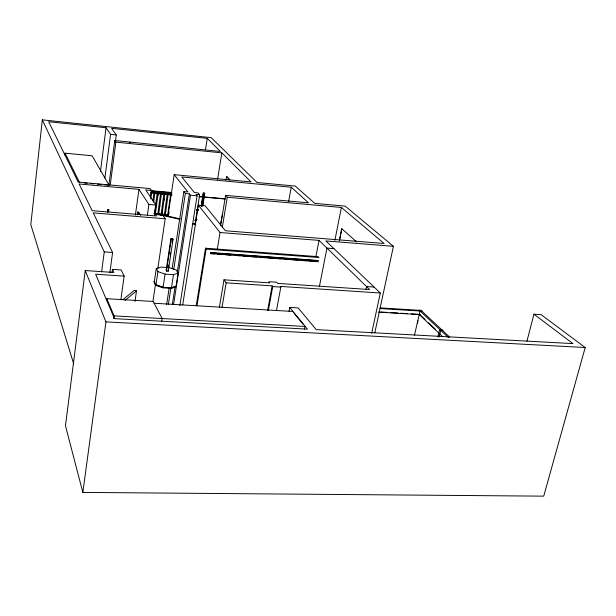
<?xml version="1.0" encoding="UTF-8"?>
<svg xmlns="http://www.w3.org/2000/svg" width="616" height="616" viewBox="0 0 616 616"><rect width="100%" height="100%" fill="white"/><g stroke="black" fill="none" stroke-linecap="round" stroke-linejoin="round"><path stroke-width="0.92" d="M374.79 332.809L393.424 246.323L345.176 206.129L314.776 203.388L295.334 186.101L257.034 182.49L211.211 137.653L42.335 119.851L30.8 224.624L73.704 363.887M64.857 155.07L65.08 153.161L92.131 155.794L109.071 185.208M120.859 299.815L124.155 276.107L121.152 269.97L112.459 269.377L113.906 272.465L85.239 270.555L65.465 425.772L82.844 492.407L543.736 496.15L585.2 347.524L541.141 314.668L533.972 314.222L526.95 341.11M100.462 171.348L106.052 127.743L48.672 121.706L78.194 182.097L150.135 188.573L151.436 190.459L150.481 197.097M104.905 178.086L110.572 134.365L106.052 127.743M108.901 185.2L114.761 140.487L220.428 151.474L207.261 138.377L111.604 128.328L116.255 134.95L115.508 140.648M110.264 184.761L115.87 142.119L114.761 140.487M107.638 212.274L108.008 209.425L108.863 209.933L108.609 211.827M108 211.781L108.008 209.425M101.601 271.895L104.25 251.875L42.335 119.851M109.91 272.449L112.597 252.475L93.239 212.882L165.196 218.795L157.758 268.907M106.522 300.593L106.776 298.698L153.184 301.463L162.154 318.557L161.723 321.375M112.074 272.233L112.459 269.377M82.844 492.407L105.944 321.883L85.239 270.555M113.706 318.695L114.099 315.885L106.776 298.698M135.389 215.038L138.977 189.343L79.118 183.984L92.154 210.657L156.464 215.977L155.494 214.507L168.422 215.646M137.376 214.915L137.776 212.073L138.754 212.15L140.71 215.346M134.996 301.37L136.498 290.898L134.257 290.352L122.769 299.8M147.416 214.945L148.91 204.481L138.977 189.343M150.766 198.937L151.659 191.068L154.092 191.283L152.922 201.047M153.715 202.071L155.024 191.368L157.434 191.584L154.477 213.636M154.424 215.523L155.94 205.082L145.73 189.951L151.436 190.459M157.681 196.396L157.958 194.502M155.409 213.714L158.366 191.668L160.784 191.884L157.804 213.914M159.506 207.084L159.783 205.19M158.743 213.998L161.723 191.969L164.126 192.184L160.999 215.138M162 213.028L162.278 211.142M163.802 200.762L164.079 198.868M162.062 214.276L165.057 192.261L167.46 192.477L164.457 214.468M178.101 272.988L173.481 274.682L171.464 287.865L176.076 286.094L178.101 272.988L176.299 270.077L169.215 267.637L160.938 267.067L156.241 268.699L154.3 281.805L155.956 284.8L163.086 287.333L171.664 287.872L176.43 286.055M165.373 214.545L168.384 192.562L170.794 192.777L167.637 215.692M152.991 301.062L155.517 284.038M155.617 285.247L153.992 281.635L155.617 285.247L162.955 287.841L171.587 288.388L176.345 286.571M155.956 284.8L157.919 271.618L156.241 268.699M167.929 216.516L174.166 174.667L251.059 181.92L221.845 152.876L115.87 142.119M168.838 213.883L169.115 211.996M162.955 287.841L165.08 274.112L157.919 271.618M170.925 238.615L166.12 270.47L166.482 271.079L168.23 271.194L173.058 239.324L172.68 238.754L170.925 238.615L171.302 239.185L166.482 271.079M168.43 266.844L168.715 264.972M170.27 254.67L170.555 252.799M172.118 242.496L172.68 238.754M166.628 304.589L169.231 287.541M172.118 268.599L183.868 191.607L187.895 191.969L174.166 174.667M168.399 304.219L170.855 288.126M173.758 269.2L185.347 193.493L183.868 191.607M171.587 288.388L171.664 287.872M172.334 304.45L175.106 286.494M177.293 272.31L189.389 193.855L185.347 193.493M173.612 304.296L190.475 195.226L189.389 193.855M179.872 305.682L197.074 195.811L195.965 194.448L199.646 194.772L195.018 224.216M205.475 149.734L207.261 138.377M182.706 304.935L198.39 205.205L205.159 205.79L225.402 230.754L384.107 243.497L341.395 207.461L227.273 197.251L225.587 195.364L220.605 225.61M201.201 206.268L203.295 193.07L204.635 193.193L202.818 205.598M201.332 206.429L203.295 193.07M202.541 206.383L204.635 193.193M196.219 305.79L205.505 248.202L318.249 256.672M196.974 305.829L206.144 249.08L205.505 248.202M217.571 179.302L221.845 152.876M318.58 261.785L210.703 253.576L210.872 252.545L318.495 260.514M210.911 253.861L210.872 252.545M225.887 180.18L226.58 176.43L229.814 179.849M220.466 224.748L222.569 213.683M217.24 249.557L220.051 232.509L198.39 205.205M222.291 227.396L227.273 197.251M219.396 307.238L224.008 279.818L269.692 282.867L268.761 281.728L276.784 282.267L277.731 283.406L369.615 289.543L319.026 240.394L220.051 232.509M222.014 307.407L226.164 282.836L224.008 279.818M267.66 310.433L272.141 285.87L226.164 282.836M268.399 310.225L272.719 286.579L272.141 285.87M288.665 201.324L291.245 187.241L181.782 176.954L194.433 192.562L198.098 192.885L199.646 194.772M276.453 310.703L280.819 287.11L280.234 286.409L380.311 293.008L371.64 333.402M289.02 311.195L289.728 307.43L298.175 307.938L316.231 329.629L572.972 343.613L533.972 314.222M315.931 256.379L319.026 240.394M304.319 329.26L304.689 327.381M319.365 286.725L326.957 248.094L333.926 248.641M334.865 240.379L341.395 207.461M339.316 240.948L341.757 228.713L356.587 241.88M339.616 239.832L341.834 228.721M365.942 289.358L366.535 286.548L374.089 287.064M414.491 335.196L419.973 311.095L419.003 310.202L421.167 310.333L422.145 311.226L419.973 311.095M417.378 323.569L418.018 320.774M437.899 336.96L439.639 329.529L441.888 329.66L442.942 330.63L440.694 330.499L439.639 329.529M439.162 337.014L440.694 330.499M125.071 300.369L136.498 290.898M194.687 220.412L196.527 220.205M195.234 219.635L197.074 219.435M105.944 321.883L585.2 347.524M114.099 315.885L304.866 326.434M380.827 312.012L387.495 312.42M390.351 312.589L397.975 313.051M400.831 313.228L407.499 313.629M411.303 313.86L417.971 314.26M378.224 312.096L420.15 314.63M154.108 303.249L292.662 311.45M380.18 307.885L420.181 310.356L420.959 311.072L379.957 308.547M165.08 274.112L173.481 274.682M124.155 276.107L95.619 274.228L114.453 318.634L307.438 329.144L289.728 307.43M272.719 286.579L280.819 287.11M104.25 251.875L112.597 252.475M211.08 252.83L317.817 260.722M210.703 253.576L214.537 253.861M217.417 254.069L222.222 254.423M226.057 254.708L230.854 255.062M234.696 255.347L239.493 255.702M243.335 255.979L248.132 256.333M251.012 256.549L256.772 256.972M259.652 257.188L264.449 257.534M268.291 257.819L273.088 258.173M275.968 258.389L280.765 258.743M284.607 259.02L289.405 259.375M293.247 259.659L298.044 260.014M300.924 260.229L306.683 260.653M309.563 260.861L315.315 261.284M206.144 249.08L319.103 257.534M171.302 239.185L173.058 239.324M393.424 246.323L325.879 240.941L380.311 293.008M156.287 213.721L168.707 214.753M108.254 209.879L108.863 209.933M148.91 204.481L155.94 205.082M196.419 209.502L198.314 209.663M196.573 209.702L198.468 209.864M196.458 210.287L198.375 210.472M150.851 192.092L171.887 193.963M199.137 196.481L224.963 198.775M151.005 192.315L171.102 194.109M199.345 196.735L225.186 199.03M153.6 193.139L158.381 193.57M160.291 193.74L165.073 194.163M166.99 194.333L171.764 194.756M150.889 193.116L171.941 194.987M203.419 193.224L204.766 193.347M225.587 195.364L308.524 202.826L291.245 187.241M84.307 182.983L87.164 183.237M90.976 183.583L93.832 183.838M97.644 184.176L101.448 184.523M104.304 184.777L108.116 185.123M151.074 190.667L171.856 192.523M151.467 191.237L171.333 193.016M151.852 191.353L154.285 191.568M155.224 191.653L157.642 191.869M158.574 191.953L160.984 192.169M161.923 192.254L164.333 192.469M165.265 192.546L167.667 192.762M168.591 192.846L171.002 193.062M190.475 195.226L197.074 195.811M110.572 134.365L116.255 134.95M154.477 212.99L180.211 218.934L179.633 219.35L153.861 213.398M155.694 284.723L163.04 287.318M195.865 224.324L194.109 223.539L192.708 223.7L195.341 224.879M449.58 337.029L421.444 310.772L419.696 310.656L448.456 337.583M419.504 314.252L425.063 319.504M428.536 322.784L435.481 329.344M418.888 314.214L442.665 336.69M226.503 176.422L229.737 179.841M293.824 312.882L303.126 324.293M130.761 142.358L129.568 142.234M162.709 215.107L165.196 218.795M137.776 212.073L139.239 214.468M167.86 270.586L168.23 271.194M65.08 153.161L79.549 182.552"/></g></svg>
